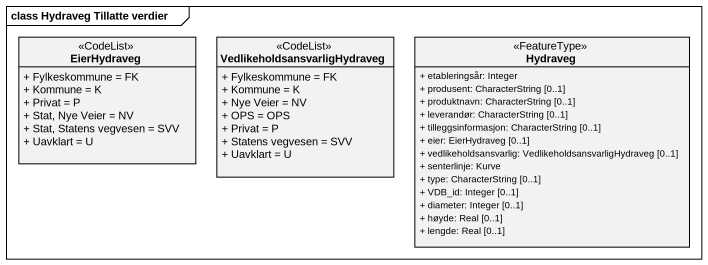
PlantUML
@startuml
mainframe class Hydraveg Tillatte verdier
hide circle
hide empty members
skinparam classAttributeIconSize 0
class EierHydraveg <<CodeList>> {
  + Fylkeskommune = FK
  + Kommune = K
  + Privat = P
  + Stat, Nye Veier = NV
  + Stat, Statens vegvesen = SVV
  + Uavklart = U
}
class "VedlikeholdsansvarligHydraveg" as VedlikeholdsansvarligHydrave <<CodeList>> {
  + Fylkeskommune = FK
  + Kommune = K
  + Nye Veier = NV
  + OPS = OPS
  + Privat = P
  + Statens vegvesen = SVV
  + Uavklart = U
}
class Hydraveg <<FeatureType>> {
  + etableringsår: Integer
  + produsent: CharacterString [0..1]
  + produktnavn: CharacterString [0..1]
  + leverandør: CharacterString [0..1]
  + tilleggsinformasjon: CharacterString [0..1]
  + eier: EierHydraveg [0..1]
  + vedlikeholdsansvarlig: VedlikeholdsansvarligHydraveg [0..1]
  + senterlinje: Kurve
  + type: CharacterString [0..1]
  + VDB_id: Integer [0..1]
  + diameter: Integer [0..1]
  + høyde: Real [0..1]
  + lengde: Real [0..1]
}
@enduml
